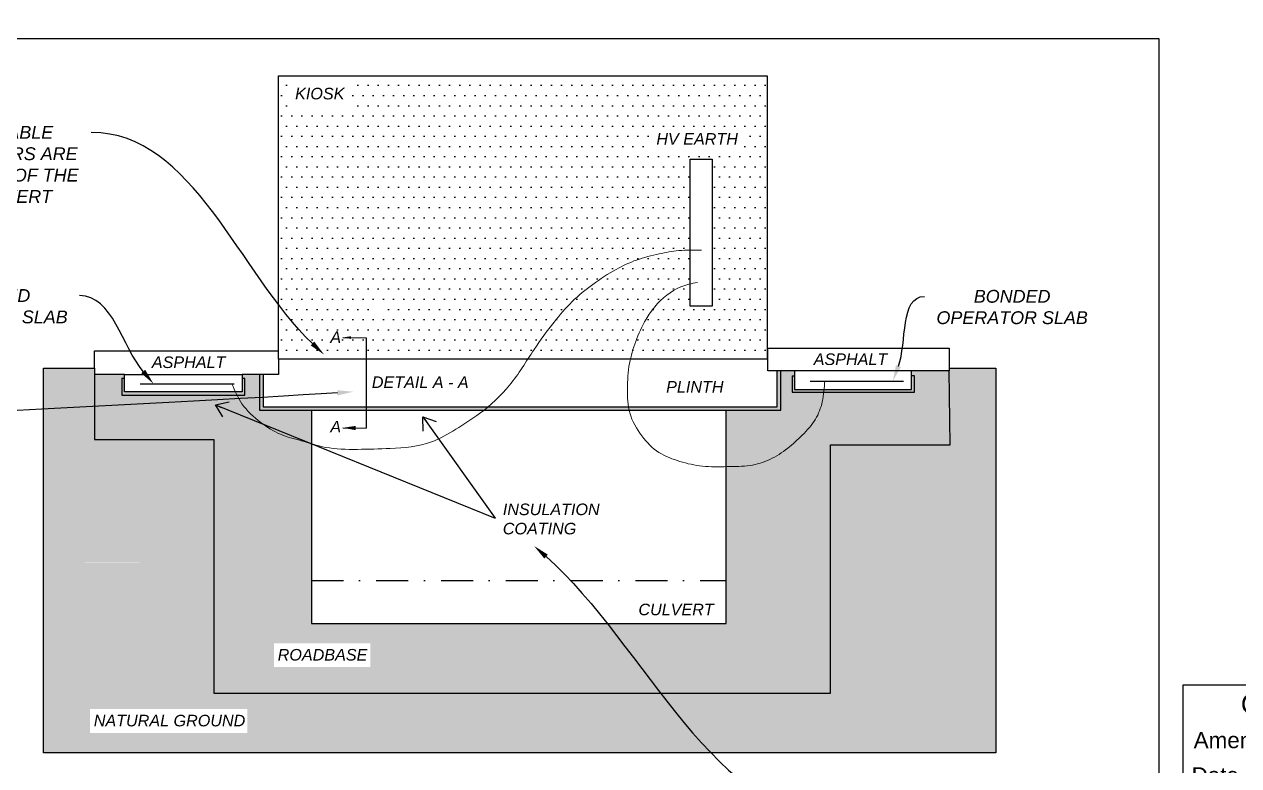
# Paper-space layout 'SHEET 4' of a CAD drawing. Header units: metres, sheet in millimetres. Extents: x -19 to 814, y -3 to 583.
# Drawn here: x 89.5 to 278.8, y 82.8 to 198.3 of the extents above; entities that cross this region are included whole.
import ezdxf
from ezdxf import colors
from ezdxf.entities.mleader import LeaderData, LeaderLine
from ezdxf.enums import TextEntityAlignment as Align
from ezdxf.math import Vec2, Vec3

# ---------------------------------------------------------------- set-up
doc = ezdxf.new("R2010")
doc.units = ezdxf.units.M
doc.linetypes.add('DASHDOT2', pattern=[0.5, 0.25, -0.125, 0, -0.125])
doc.linetypes.add('IE Trench LV', pattern=[6.5, 5, -1.5])
for name, color, linetype in [('_User Miscellaneous1', 7, 'Continuous'), ('_User Miscellaneous_EARTHING', 7, 'Continuous'), ('Notes', 7, 'Continuous'), ('Notes_SP_MISC', 7, 'Continuous')]:
    doc.layers.add(name, color=color, linetype=linetype)
doc.styles.add('Elec', font='romand__.ttf')
doc.styles.get("Standard").update_dxf_attribs({"font": 'arial.ttf'})
doc.dimstyles.get("Standard").update_dxf_attribs({"dimtxt": 0.18, "dimasz": 0.18, "dimexe": 0.18, "dimexo": 0.0625, "dimgap": 0.09, "dimtad": 0, "dimtih": 1, "dimtoh": 1, "dimdec": 4, "dimzin": 0, "dimdsep": 46, "dimtxsty": 'Standard', "dimcen": 0.09, "dimadec": 0, "dimazin": 0, "dimtfac": 1, "dimtdec": 4, "dimtofl": 0, "dimtmove": 0, "dimatfit": 3, "dimfxl": 1, "dimtolj": 1, "dimtzin": 0, "dimarcsym": 0})
pattern_1 = [(0, (397.8622, -168.367), (0.79375, 1.5875), [0, -1.5875])]

# ---------------------------------------------------------------- blocks, each defined once
blk = doc.blocks.new('NOTE_CERTIFIED-BY-IE')
at = {"color": 7, "linetype": 'Continuous', "lineweight": -3}
for p, q in [((21.25, 34.9), (73.15, 34.9)), ((25.46, 29.41), (73.15, 29.41)), ((2.51, 18.32), (73.15, 18.32)), ((20.45, 12.96), (73.15, 12.96))]:
    blk.add_line(p, q, dxfattribs=at)
blk.add_lwpolyline([(0, 0), (76.98, 0), (76.98, 44.52), (0, 44.52)], close=True)
at = {"color": 7, "lineweight": -3, "style": 'Elec'}
blk.add_text('CERTIFIED BY ENDEAVOUR ENERGY', height=2.52, dxfattribs=at).set_placement((38.51, 41.58), align=Align.MIDDLE_CENTER)
at = {"color": 7, "lineweight": -3}
for s, p in [('Amendment:', (1.7, 35.94)), ('Date Approved:', (1.37, 30.47)), ("Examiner's Signature:", (1.37, 25.01))]:
    blk.add_text(s, height=2.5, dxfattribs=at).set_placement(p, align=Align.MIDDLE_LEFT)
blk.add_text('Print Name:', height=2.5, dxfattribs=at).set_placement((2.4, 11.95), align=Align.BOTTOM_LEFT)
at = {"color": 7, "lineweight": -3, "insert": (38.49, 5.99), "char_height": 1.79, "attachment_point": 5, "line_spacing_factor": 1.2}
blk.add_mtext("This Certification is issued subject to \\PEndeavour Energy's \\PStandard Certification Terms", dxfattribs=at)

psp = doc.layouts.new('SHEET 4')

# ---------------------------------------------------------------- hatches: boundary and pattern name
at = {"layer": '_User Miscellaneous1', "linetype": 'IE Trench LV'}
h = psp.add_hatch(color=256, dxfattribs=at)
h.dxf.hatch_style = 1
edge = h.paths.add_edge_path()
edge.add_line((207.39, 144.3), (206.85, 144.3))
edge.add_line((206.85, 144.3), (206.85, 138.7))
edge.add_line((206.85, 138.7), (183.65, 138.7))
edge.add_spline(control_points=[(183.65, 138.7), (183.68, 138.52), (183.71, 138.34), (183.75, 138.16)], knot_values=[81.051168, 81.051168, 81.051168, 81.051168, 82.892444, 82.892444, 82.892444, 82.892444], degree=3, periodic=0)
edge.add_line((183.75, 138.16), (207.39, 138.16))
edge.add_line((207.39, 138.16), (207.39, 144.3))
h = psp.add_hatch(color=256, dxfattribs=at)
h.dxf.hatch_style = 1
edge = h.paths.add_edge_path()
edge.add_spline(control_points=[(122.63, 140.53), (122.54, 140.7), (122.46, 140.87), (122.38, 141.04)], knot_values=[5.143432, 5.143432, 5.143432, 5.143432, 7.043104, 7.043104, 7.043104, 7.043104], degree=3, periodic=0)
edge.add_line((122.38, 141.04), (105.11, 141.04))
edge.add_line((105.11, 141.04), (105.11, 143.15))
edge.add_line((105.11, 143.15), (104.68, 143.15))
edge.add_line((104.68, 143.15), (104.68, 140.53))
edge.add_line((104.68, 140.53), (122.63, 140.53))
h = psp.add_hatch(color=256, dxfattribs=at)
h.dxf.hatch_style = 1
edge = h.paths.add_edge_path()
edge.add_line((123.85, 143.11), (123.46, 143.11))
edge.add_line((123.46, 143.11), (123.46, 141.04))
edge.add_line((123.46, 141.04), (122.38, 141.04))
edge.add_spline(control_points=[(122.38, 141.04), (122.46, 140.87), (122.54, 140.7), (122.63, 140.53)], knot_values=[5.143432, 5.143432, 5.143432, 5.143432, 7.043104, 7.043104, 7.043104, 7.043104], degree=3, periodic=0)
edge.add_line((122.63, 140.53), (123.85, 140.53))
edge.add_line((123.85, 140.53), (123.85, 143.11))
h = psp.add_hatch(color=256, dxfattribs=at)
h.dxf.hatch_style = 1
h.paths.add_polyline_path([(142.75, 138.7), (126.7, 138.7), (126.7, 143.75), (126.16, 143.75), (126.16, 138.16), (142.75, 138.16)])
h = psp.add_hatch(color=256, dxfattribs=at)
h.dxf.hatch_style = 1
edge = h.paths.add_edge_path()
edge.add_line((214.14, 141.4), (209.56, 141.4))
edge.add_line((209.56, 141.4), (209.56, 143.51))
edge.add_line((209.56, 143.51), (209.19, 143.51))
edge.add_line((209.19, 143.51), (209.19, 141))
edge.add_line((209.19, 141), (214.1, 141))
edge.add_spline(control_points=[(214.1, 141), (214.11, 141.06), (214.12, 141.2), (214.14, 141.33), (214.14, 141.4)], knot_values=[216.165367, 216.165367, 216.165367, 216.165367, 216.763123, 217.507755, 217.507755, 217.507755, 217.507755], degree=3, periodic=0)
h = psp.add_hatch(color=256, dxfattribs=at)
h.dxf.hatch_style = 1
edge = h.paths.add_edge_path()
edge.add_line((228.25, 143.54), (227.77, 143.54))
edge.add_line((227.77, 143.54), (227.77, 141.4))
edge.add_line((227.77, 141.4), (214.14, 141.4))
edge.add_spline(control_points=[(214.14, 141.4), (214.14, 141.33), (214.12, 141.2), (214.11, 141.06), (214.1, 141)], knot_values=[216.165367, 216.165367, 216.165367, 216.165367, 216.909999, 217.507755, 217.507755, 217.507755, 217.507755], degree=3, periodic=0)
edge.add_line((214.1, 141), (228.25, 141))
edge.add_line((228.25, 141), (228.25, 143.54))
h = psp.add_hatch(color=256, dxfattribs=at)
h.dxf.hatch_style = 1
edge = h.paths.add_edge_path()
edge.add_line((161.75, 138.7), (142.75, 138.7))
edge.add_line((142.75, 138.7), (142.75, 138.16))
edge.add_line((142.75, 138.16), (161.09, 138.16))
edge.add_spline(control_points=[(161.09, 138.16), (161.31, 138.33), (161.54, 138.51), (161.75, 138.7)], knot_values=[149.464088, 149.464088, 149.464088, 149.464088, 152.306251, 152.306251, 152.306251, 152.306251], degree=3, periodic=0)
h = psp.add_hatch(color=256, dxfattribs=at)
h.dxf.hatch_style = 1
edge = h.paths.add_edge_path()
edge.add_line((183.65, 138.7), (161.75, 138.7))
edge.add_spline(control_points=[(161.75, 138.7), (161.54, 138.51), (161.31, 138.33), (161.09, 138.16)], knot_values=[149.464088, 149.464088, 149.464088, 149.464088, 152.306251, 152.306251, 152.306251, 152.306251], degree=3, periodic=0)
edge.add_line((161.09, 138.16), (183.75, 138.16))
edge.add_spline(control_points=[(183.75, 138.16), (183.71, 138.34), (183.68, 138.52), (183.65, 138.7)], knot_values=[81.051168, 81.051168, 81.051168, 81.051168, 82.892444, 82.892444, 82.892444, 82.892444], degree=3, periodic=0)
at = {"layer": '_User Miscellaneous_EARTHING'}
h = psp.add_hatch(dxfattribs=at)
h.set_pattern_fill('DOTS', color=256)
h.set_pattern_definition(pattern_1)
edge = h.paths.add_edge_path()
edge.add_spline(control_points=[(193.27, 157.85), (192.77, 157.73), (190.66, 157.11), (188.23, 155.09), (186.09, 152), (184.83, 149.22), (184.16, 147.06), (183.95, 146.12)], knot_values=[3.873379, 3.873379, 3.873379, 3.873379, 9.005346, 25.90532, 33.790544, 46.630874, 56.247689, 56.247689, 56.247689, 56.247689], degree=3, periodic=0)
edge.add_line((183.95, 146.12), (205.26, 146.12))
edge.add_line((205.26, 146.12), (205.26, 190.31))
edge.add_line((205.26, 190.31), (129.12, 190.31))
edge.add_line((129.12, 190.31), (129.12, 146.12))
edge.add_line((129.12, 146.12), (167.96, 146.12))
edge.add_spline(control_points=[(167.96, 146.12), (168.28, 146.62), (169.57, 148.61), (171.79, 151.68), (174.78, 155.17), (178.08, 157.88), (181.44, 160.08), (184.93, 161.71), (188.26, 162.53), (191.06, 163.07), (192.68, 163.13), (193.27, 163.14)], knot_values=[184.64953, 184.64953, 184.64953, 184.64953, 190.618825, 208.304923, 222.519035, 236.418332, 250.805099, 262.560663, 274.738602, 285.035872, 290.962521, 290.962521, 290.962521, 290.962521], degree=3, periodic=0)
edge.add_line((193.27, 163.14), (193.27, 177.31))
edge.add_line((193.27, 177.31), (196.7, 177.31))
edge.add_line((196.7, 177.31), (196.7, 154.39))
edge.add_line((196.7, 154.39), (193.27, 154.39))
edge.add_line((193.27, 154.39), (193.27, 157.85))
h.paths.add_polyline_path([(135.38, 151.65), (145.09, 153.82), (149.56, 155.36)], flags=16)
h.paths.add_polyline_path([(187.44, 178.57), (201.14, 178.57), (201.14, 182.28), (187.44, 182.28)], flags=16)
h.paths.add_polyline_path([(131.13, 185.61), (139.9, 185.61), (139.9, 189.32), (131.13, 189.32)], flags=16)
h = psp.add_hatch(dxfattribs=at)
h.set_pattern_fill('DOTS', color=256)
h.set_pattern_definition(pattern_1)
edge = h.paths.add_edge_path(flags=17)
edge.add_spline(control_points=[(183.95, 146.12), (184.16, 147.06), (184.83, 149.22), (186.09, 152), (188.23, 155.09), (190.66, 157.11), (192.77, 157.73), (193.27, 157.85)], knot_values=[3.873379, 3.873379, 3.873379, 3.873379, 13.490195, 26.330525, 34.215749, 51.115722, 56.247689, 56.247689, 56.247689, 56.247689], degree=3, periodic=0)
edge.add_line((193.27, 157.85), (193.27, 163.14))
edge.add_spline(control_points=[(193.27, 163.14), (192.68, 163.13), (191.06, 163.07), (188.26, 162.53), (184.93, 161.71), (181.44, 160.08), (178.08, 157.88), (174.78, 155.17), (171.79, 151.68), (169.57, 148.61), (168.28, 146.62), (167.96, 146.12)], knot_values=[184.64953, 184.64953, 184.64953, 184.64953, 190.576179, 200.873449, 213.051387, 224.806952, 239.193718, 253.093015, 267.307127, 284.993226, 290.962521, 290.962521, 290.962521, 290.962521], degree=3, periodic=0)
edge.add_line((167.96, 146.12), (183.95, 146.12))
h = psp.add_hatch(dxfattribs=at)
h.set_pattern_fill('EARTH', color=256, scale=0.300067)
h.set_pattern_definition([(0, (-113.2089, -129.129), (1.905428, 1.905428), [1.905428, -1.905428]), (0, (-113.2089, -128.4145), (1.905428, 1.905428), [1.905428, -1.905428]), (0, (-113.2089, -127.7), (1.905428, 1.905428), [1.905428, -1.905428]), (90, (-112.9707, -127.4618), (-1.905428, 1.905428), [1.905428, -1.905428]), (90, (-112.2562, -127.4618), (-1.905428, 1.905428), [1.905428, -1.905428]), (90, (-111.5416, -127.4618), (-1.905428, 1.905428), [1.905428, -1.905428])])
h.paths.add_polyline_path([(119.03, 133.59), (100.43, 133.59), (100.43, 144.71), (92.46, 144.71), (92.46, 84.77), (240.93, 84.77), (240.93, 144.71), (233.63, 144.71), (233.63, 144.3), (233.82, 132.8), (215.15, 132.8), (215.15, 94.07), (119.03, 94.07)])
h.paths.add_polyline_path([(99.73, 87.87), (124.25, 87.87), (124.25, 91.58), (99.73, 91.58)], flags=16)
h.paths.add_polyline_path([(92.97, 114.42), (108, 114.42), (106.72, 114.45)], flags=16)
h = psp.add_hatch(dxfattribs=at)
h.set_pattern_fill('GRAVEL', color=256, scale=0.300067)
h.set_pattern_definition([(228.0128, (211.38877, 144.0973), (-60.973706, -68.5954193), [1.0254, -101.51427]), (184.96974, (210.7028, 143.33515), (91.46055905, 7.6217137), [1.7596, -174.2013]), (132.51045, (208.9498, 143.1827), (76.2171326, -83.8388458), [1.24072, -122.83178]), (267.2737, (205.97735, 141.2773), (7.6217133, 152.4342651), [1.60237, -158.63497]), (292.83365, (205.90113, 139.67673), (-38.1085663, 91.4605591), [1.57125, -155.5544]), (357.2737, (206.51087, 138.2286), (-152.4342651, 7.6217133), [1.60237, -158.63497]), (37.69424, (208.11143, 138.15239), (-99.08227234, -76.2171326), [2.11906, -209.7865]), (72.25533, (209.7882, 139.44808), (53.3519928, 167.67769166), [2.0006, -198.0603]), (121.42957, (210.39795, 141.3535), (-60.9737061, 99.0822723), [1.6078, -159.17242]), (175.23636, (209.55956, 142.7254), (83.8388458, -7.6217133), [1.83555, -89.94203]), (222.39744, (207.73035, 142.87785), (-91.4605591, -83.83884583), [2.37377, -235.00314]), (138.8141, (213.52285, 141.2011), (-53.351993, 45.7302795), [0.8102, -80.20973]), (171.46923, (212.9131, 141.7346), (99.0822723, -15.2434265), [1.5414, -152.59822]), (225, (211.389, 141.963), (-1e-15, -7.62171), [1.07787, -9.70086]), (203.1986, (210.8552, 142.8778), (38.108566, 15.2434265), [0.58045, -57.4648]), (291.8014, (210.3217, 142.6492), (-7.621713, 22.86514), [0.82088, -40.2233]), (30.9638, (210.6266, 141.887), (22.86514, 15.243427), [1.33326, -43.1086]), (161.565, (211.7699, 142.573), (15.243427, -7.621713), [0.96408, -23.1379]), (16.38954, (205.90113, 142.6492), (76.2171326, 22.8651398), [1.35057, -133.70654]), (70.3462, (207.1968, 143.0303), (-30.486853, -83.8388458), [1.13305, -112.17186]), (293.1986, (211.7699, 144.0973), (-15.2434265, 38.108566), [1.1609, -56.88434]), (343.61046, (212.22716, 143.0303), (-76.2171326, 22.8651398), [1.35057, -133.70654]), (339.44395, (205.9011, 137.9237), (-38.108566, 15.2434265), [1.3024, -63.81755]), (294.77514, (207.1206, 137.46643), (-38.1085663, 83.8388458), [1.09126, -108.03506]), (66.8014, (211.8461, 136.4756), (15.2434265, 38.108566), [1.1609, -56.88434]), (17.35402, (212.30337, 137.54265), (-99.0822723, -30.486853), [1.27764, -126.48556]), (69.44395, (208.1114, 136.4756), (-15.2434265, -38.108566), [0.6512, -64.46875]), (101.31, (211.3888, 136.4756), (-7.621713, 30.486853), [0.38863, -38.47463]), (165.9638, (211.3126, 136.8567), (22.86514, -7.621713), [1.57125, -29.85387]), (186.009, (209.7882, 137.23778), (76.2171326, 7.6217133), [1.45613, -144.1565]), (303.69, (210.6266, 141.201), (-7.621713, 15.243427), [1.0992, -26.38126]), (353.15723, (211.23633, 140.28647), (129.5691254, -15.2434265), [1.9191, -189.99073]), (60.9454, (213.14176, 140.0578), (-30.486853, -53.351993), [0.7847, -77.68564]), (90, (213.523, 140.744), (-7.6217, 7.6217), [0.4573, -7.1644]), (120.25644, (209.6358, 137.46643), (30.486853, -53.3519928), [1.05884, -104.82539]), (48.0128, (209.10225, 138.38104), (60.973706, 68.5954193), [2.0508, -100.48888]), (0, (210.474, 139.905), (7.6217, 7.6217), [1.98165, -5.64007]), (325.30485, (212.4558, 139.9054), (76.2171326, -53.3519928), [1.2051, -119.30477]), (254.0546, (213.4466, 139.2194), (-7.621713, -30.486853), [1.10974, -54.37717]), (207.64598, (213.14176, 138.1524), (-144.8125519, -76.2171326), [1.80684, -178.8776]), (175.42608, (211.5412, 137.314), (-99.08227235, 7.62171326), [1.91152, -189.24008])])
edge = h.paths.add_edge_path(flags=16)
edge.add_line((214.2, 141), (209.19, 141))
edge.add_line((209.19, 141), (209.19, 143.51))
edge.add_line((209.19, 143.51), (209.56, 143.51))
edge.add_line((209.56, 143.51), (209.56, 144.3))
edge.add_line((209.56, 144.3), (207.39, 144.3))
edge.add_line((207.39, 144.3), (207.39, 138.16))
edge.add_line((207.39, 138.16), (198.86, 138.16))
edge.add_line((198.86, 138.16), (198.86, 129.37))
edge.add_spline(control_points=[(198.86, 129.37), (198.93, 129.37), (199.69, 129.38), (200.45, 129.38), (201.14, 129.42)], knot_values=[146.223296, 146.223296, 146.223296, 146.223296, 146.875829, 153.783835, 153.783835, 153.783835, 153.783835], degree=3, periodic=0)
edge.add_spline(control_points=[(201.14, 129.42), (201.42, 129.43), (201.7, 129.45), (201.98, 129.48)], knot_values=[153.783835, 153.783835, 153.783835, 153.783835, 156.597011, 156.597011, 156.597011, 156.597011], degree=3, periodic=0)
edge.add_spline(control_points=[(201.98, 129.48), (202.19, 129.5), (202.46, 129.54), (202.73, 129.58), (202.79, 129.59)], knot_values=[156.597011, 156.597011, 156.597011, 156.597011, 158.719809, 159.337435, 159.337435, 159.337435, 159.337435], degree=3, periodic=0)
edge.add_spline(control_points=[(202.79, 129.59), (203.08, 129.64), (203.36, 129.7), (203.64, 129.77)], knot_values=[159.337435, 159.337435, 159.337435, 159.337435, 162.235616, 162.235616, 162.235616, 162.235616], degree=3, periodic=0)
edge.add_spline(control_points=[(203.64, 129.77), (203.86, 129.83), (204.07, 129.89), (204.28, 129.95)], knot_values=[162.235616, 162.235616, 162.235616, 162.235616, 164.418182, 164.418182, 164.418182, 164.418182], degree=3, periodic=0)
edge.add_spline(control_points=[(204.28, 129.95), (204.61, 130.06), (204.93, 130.18), (205.26, 130.31)], knot_values=[164.418182, 164.418182, 164.418182, 164.418182, 167.883669, 167.883669, 167.883669, 167.883669], degree=3, periodic=0)
edge.add_spline(control_points=[(205.26, 130.31), (205.4, 130.37), (205.6, 130.46), (205.8, 130.55), (205.86, 130.58)], knot_values=[167.883669, 167.883669, 167.883669, 167.883669, 169.392337, 170.074965, 170.074965, 170.074965, 170.074965], degree=3, periodic=0)
edge.add_spline(control_points=[(205.86, 130.58), (206.14, 130.72), (206.42, 130.87), (206.69, 131.02)], knot_values=[170.074965, 170.074965, 170.074965, 170.074965, 173.201026, 173.201026, 173.201026, 173.201026], degree=3, periodic=0)
edge.add_spline(control_points=[(206.69, 131.02), (207, 131.2), (207.31, 131.4), (207.61, 131.6)], knot_values=[173.201026, 173.201026, 173.201026, 173.201026, 176.820966, 176.820966, 176.820966, 176.820966], degree=3, periodic=0)
edge.add_spline(control_points=[(207.61, 131.6), (207.91, 131.81), (208.26, 132.07), (208.6, 132.34), (208.66, 132.39)], knot_values=[176.820966, 176.820966, 176.820966, 176.820966, 180.428518, 181.194328, 181.194328, 181.194328, 181.194328], degree=3, periodic=0)
edge.add_spline(control_points=[(208.66, 132.39), (209.07, 132.71), (209.46, 133.05), (209.84, 133.4)], knot_values=[181.194328, 181.194328, 181.194328, 181.194328, 186.376954, 186.376954, 186.376954, 186.376954], degree=3, periodic=0)
edge.add_spline(control_points=[(209.84, 133.4), (210.15, 133.68), (210.49, 134.02), (210.83, 134.37), (210.88, 134.42)], knot_values=[186.376954, 186.376954, 186.376954, 186.376954, 190.534768, 191.211291, 191.211291, 191.211291, 191.211291], degree=3, periodic=0)
edge.add_spline(control_points=[(210.88, 134.42), (211.16, 134.7), (211.43, 134.98), (211.69, 135.28)], knot_values=[191.211291, 191.211291, 191.211291, 191.211291, 195.125222, 195.125222, 195.125222, 195.125222], degree=3, periodic=0)
edge.add_spline(control_points=[(211.69, 135.28), (212.02, 135.66), (212.33, 136.05), (212.6, 136.47)], knot_values=[195.125222, 195.125222, 195.125222, 195.125222, 200.125371, 200.125371, 200.125371, 200.125371], degree=3, periodic=0)
edge.add_spline(control_points=[(212.6, 136.47), (212.67, 136.57), (212.77, 136.72), (212.85, 136.87), (212.87, 136.91)], knot_values=[200.125371, 200.125371, 200.125371, 200.125371, 201.386451, 201.84173, 201.84173, 201.84173, 201.84173], degree=3, periodic=0)
edge.add_spline(control_points=[(212.87, 136.91), (212.98, 137.09), (213.09, 137.29), (213.18, 137.48)], knot_values=[201.84173, 201.84173, 201.84173, 201.84173, 204.019124, 204.019124, 204.019124, 204.019124], degree=3, periodic=0)
edge.add_spline(control_points=[(213.18, 137.48), (213.25, 137.64), (213.33, 137.8), (213.39, 137.96)], knot_values=[204.019124, 204.019124, 204.019124, 204.019124, 205.761089, 205.761089, 205.761089, 205.761089], degree=3, periodic=0)
edge.add_spline(control_points=[(213.39, 137.96), (213.47, 138.17), (213.55, 138.37), (213.62, 138.58)], knot_values=[205.761089, 205.761089, 205.761089, 205.761089, 207.933156, 207.933156, 207.933156, 207.933156], degree=3, periodic=0)
edge.add_spline(control_points=[(213.62, 138.58), (213.67, 138.75), (213.72, 138.92), (213.77, 139.09)], knot_values=[207.933156, 207.933156, 207.933156, 207.933156, 209.682033, 209.682033, 209.682033, 209.682033], degree=3, periodic=0)
edge.add_spline(control_points=[(213.77, 139.09), (213.8, 139.21), (213.84, 139.38), (213.88, 139.56), (213.89, 139.62)], knot_values=[209.682033, 209.682033, 209.682033, 209.682033, 210.939493, 211.489369, 211.489369, 211.489369, 211.489369], degree=3, periodic=0)
edge.add_spline(control_points=[(213.89, 139.62), (213.94, 139.82), (213.97, 140.03), (214, 140.24)], knot_values=[211.489369, 211.489369, 211.489369, 211.489369, 213.59402, 213.59402, 213.59402, 213.59402], degree=3, periodic=0)
edge.add_spline(control_points=[(214, 140.24), (214.04, 140.46), (214.07, 140.69), (214.09, 140.91)], knot_values=[213.59402, 213.59402, 213.59402, 213.59402, 215.86754, 215.86754, 215.86754, 215.86754], degree=3, periodic=0)
edge.add_spline(control_points=[(214.09, 140.91), (214.1, 140.94), (214.1, 140.97), (214.1, 141)], knot_values=[215.86754, 215.86754, 215.86754, 215.86754, 216.165367, 216.165367, 216.165367, 216.165367], degree=3, periodic=0)
edge.add_spline(control_points=[(214.1, 141), (214.11, 141.06), (214.12, 141.2), (214.14, 141.33), (214.14, 141.4)], knot_values=[216.165367, 216.165367, 216.165367, 216.165367, 216.763123, 217.507736, 217.507736, 217.507736, 217.507736], degree=3, periodic=0)
edge.add_spline(control_points=[(214.14, 141.4), (214.14, 141.4), (214.14, 141.4), (214.2, 141)], knot_values=[217.507736, 217.507736, 217.507736, 217.507736, 217.507755, 217.507755, 217.507755, 217.507755], degree=3, periodic=0)
edge = h.paths.add_edge_path(flags=17)
edge.add_spline(control_points=[(123.85, 140.53), (122.41, 140.99), (122.43, 140.94), (122.45, 140.89)], knot_values=[5.143432, 5.143432, 5.143432, 5.143432, 5.699892, 5.699892, 5.699892, 5.699892], degree=3, periodic=0)
edge.add_spline(control_points=[(122.45, 140.89), (122.51, 140.77), (122.57, 140.65), (122.63, 140.53)], knot_values=[5.699892, 5.699892, 5.699892, 5.699892, 7.043104, 7.043104, 7.043104, 7.043104], degree=3, periodic=0)
edge.add_spline(control_points=[(122.63, 140.53), (122.66, 140.45), (122.7, 140.37), (122.74, 140.3)], knot_values=[7.043104, 7.043104, 7.043104, 7.043104, 7.902531, 7.902531, 7.902531, 7.902531], degree=3, periodic=0)
edge.add_spline(control_points=[(122.74, 140.3), (122.89, 140.01), (123.05, 139.72), (123.22, 139.45)], knot_values=[7.902531, 7.902531, 7.902531, 7.902531, 11.164357, 11.164357, 11.164357, 11.164357], degree=3, periodic=0)
edge.add_spline(control_points=[(123.22, 139.45), (123.28, 139.36), (123.44, 139.12), (123.61, 138.89), (123.72, 138.75)], knot_values=[11.164357, 11.164357, 11.164357, 11.164357, 12.285715, 14.048802, 14.048802, 14.048802, 14.048802], degree=3, periodic=0)
edge.add_spline(control_points=[(123.72, 138.75), (123.87, 138.56), (124.02, 138.38), (124.18, 138.21)], knot_values=[14.048802, 14.048802, 14.048802, 14.048802, 16.42313, 16.42313, 16.42313, 16.42313], degree=3, periodic=0)
edge.add_spline(control_points=[(124.18, 138.21), (124.36, 138.01), (124.55, 137.81), (124.75, 137.62)], knot_values=[16.42313, 16.42313, 16.42313, 16.42313, 19.168225, 19.168225, 19.168225, 19.168225], degree=3, periodic=0)
edge.add_spline(control_points=[(124.75, 137.62), (125.02, 137.36), (125.3, 137.11), (125.59, 136.87)], knot_values=[19.168225, 19.168225, 19.168225, 19.168225, 22.85577, 22.85577, 22.85577, 22.85577], degree=3, periodic=0)
edge.add_spline(control_points=[(125.59, 136.87), (125.82, 136.68), (126.05, 136.49), (126.29, 136.31)], knot_values=[22.85577, 22.85577, 22.85577, 22.85577, 25.835633, 25.835633, 25.835633, 25.835633], degree=3, periodic=0)
edge.add_spline(control_points=[(126.29, 136.31), (126.32, 136.29), (126.6, 136.07), (126.89, 135.86), (127.17, 135.67)], knot_values=[25.835633, 25.835633, 25.835633, 25.835633, 26.103841, 29.397515, 29.397515, 29.397515, 29.397515], degree=3, periodic=0)
edge.add_spline(control_points=[(127.17, 135.67), (127.42, 135.5), (127.67, 135.34), (127.92, 135.18)], knot_values=[29.397515, 29.397515, 29.397515, 29.397515, 32.384095, 32.384095, 32.384095, 32.384095], degree=3, periodic=0)
edge.add_spline(control_points=[(127.92, 135.18), (128.12, 135.07), (128.31, 134.95), (128.51, 134.85)], knot_values=[32.384095, 32.384095, 32.384095, 32.384095, 34.647559, 34.647559, 34.647559, 34.647559], degree=3, periodic=0)
edge.add_spline(control_points=[(128.51, 134.85), (128.77, 134.71), (129.04, 134.58), (129.31, 134.46)], knot_values=[34.647559, 34.647559, 34.647559, 34.647559, 37.603851, 37.603851, 37.603851, 37.603851], degree=3, periodic=0)
edge.add_spline(control_points=[(129.31, 134.46), (129.34, 134.44), (129.65, 134.31), (129.97, 134.19), (130.25, 134.1)], knot_values=[37.603851, 37.603851, 37.603851, 37.603851, 38.007765, 41.006585, 41.006585, 41.006585, 41.006585], degree=3, periodic=0)
edge.add_spline(control_points=[(130.25, 134.1), (130.43, 134.04), (130.61, 133.98), (130.79, 133.93)], knot_values=[41.006585, 41.006585, 41.006585, 41.006585, 42.86662, 42.86662, 42.86662, 42.86662], degree=3, periodic=0)
edge.add_spline(control_points=[(130.79, 133.93), (131.39, 133.75), (132.08, 133.57), (132.77, 133.37), (132.85, 133.35)], knot_values=[42.86662, 42.86662, 42.86662, 42.86662, 49.173295, 49.981002, 49.981002, 49.981002, 49.981002], degree=3, periodic=0)
edge.add_spline(control_points=[(132.85, 133.35), (133.32, 133.22), (133.78, 133.07), (134.24, 132.94)], knot_values=[49.981002, 49.981002, 49.981002, 49.981002, 54.807791, 54.807791, 54.807791, 54.807791], degree=3, periodic=0)
edge.add_line((134.24, 132.94), (134.24, 138.16))
edge.add_line((134.24, 138.16), (126.16, 138.16))
edge.add_line((126.16, 138.16), (126.16, 143.75))
edge.add_line((126.16, 143.75), (123.46, 143.75))
edge.add_line((123.46, 143.75), (123.46, 143.11))
edge.add_line((123.46, 143.11), (123.85, 143.11))
edge.add_line((123.85, 143.11), (123.85, 140.53))
edge = h.paths.add_edge_path()
edge.add_spline(control_points=[(134.24, 132.94), (133.7, 133.1), (132.09, 133.59), (129.27, 134.26), (126.15, 136.3), (123.79, 138.4), (122.86, 140.06), (122.63, 140.53)], knot_values=[7.043104, 7.043104, 7.043104, 7.043104, 12.677599, 23.84313, 35.747053, 49.565179, 54.807791, 54.807791, 54.807791, 54.807791], degree=3, periodic=0)
edge.add_spline(control_points=[(122.63, 140.53), (122.54, 140.7), (122.46, 140.87), (123.85, 140.53)], knot_values=[5.143432, 5.143432, 5.143432, 5.143432, 7.043104, 7.043104, 7.043104, 7.043104], degree=3, periodic=0)
edge.add_line((122.17, 140.53), (104.68, 140.53))
edge.add_line((104.68, 140.53), (104.68, 143.15))
edge.add_line((104.68, 143.15), (105.11, 143.15))
edge.add_line((105.11, 143.15), (105.11, 143.76))
edge.add_line((105.11, 143.76), (100.43, 143.76))
edge.add_line((100.43, 143.76), (100.43, 133.59))
edge.add_line((100.43, 133.59), (119.03, 133.59))
edge.add_line((119.03, 133.59), (119.03, 94.07))
edge.add_line((119.03, 94.07), (215.15, 94.07))
edge.add_line((215.15, 94.07), (215.15, 132.8))
edge.add_line((215.15, 132.8), (233.82, 132.8))
edge.add_line((233.82, 132.8), (233.63, 144.3))
edge.add_line((233.63, 144.3), (227.77, 144.3))
edge.add_line((227.77, 144.3), (227.77, 143.54))
edge.add_line((227.77, 143.54), (228.25, 143.54))
edge.add_line((228.25, 143.54), (228.25, 141))
edge.add_line((228.25, 141), (214.2, 141))
edge.add_spline(control_points=[(214.2, 141), (214.14, 141.33), (214.12, 141.2), (214.11, 141.06), (214.1, 141)], knot_values=[216.165367, 216.165367, 216.165367, 216.165367, 216.909999, 217.507755, 217.507755, 217.507755, 217.507755], degree=3, periodic=0)
edge.add_line((214.1, 141), (214.1, 141))
edge.add_spline(control_points=[(214.1, 141), (214.05, 140.48), (213.84, 139.02), (212.9, 136.57), (210.82, 134.29), (208.47, 132.12), (205.77, 130.38), (202.51, 129.37), (200.18, 129.39), (198.93, 129.37), (198.86, 129.37)], knot_values=[146.223296, 146.223296, 146.223296, 146.223296, 151.44917, 161.002211, 171.853895, 181.960145, 192.996326, 203.668854, 215.512834, 216.165367, 216.165367, 216.165367, 216.165367], degree=3, periodic=0)
edge.add_line((198.86, 129.37), (198.86, 104.92))
edge.add_line((198.86, 104.92), (134.24, 104.92))
edge.add_line((134.24, 104.92), (134.24, 132.94))
h.paths.add_polyline_path([(128.41, 98.14), (143.4, 98.14), (143.4, 101.85), (128.41, 101.85)], flags=16)

# ---------------------------------------------------------------- linework, layer by layer
at = {"layer": '_User Miscellaneous1', "linetype": 'IE Trench LV', "flags": 128}
for points in [[(123.85, 143.11), (123.46, 143.11)], [(209.19, 143.51), (209.56, 143.51)]]:
    psp.add_lwpolyline(points, dxfattribs=at)
at = {"layer": '_User Miscellaneous_EARTHING'}
for p, q in [((142.75, 149.46), (142.75, 135.38)), ((105.11, 143.76), (100.43, 143.76)), ((107.52, 142.29), (122.17, 142.29))]:
    psp.add_line(p, q, dxfattribs=at)
at = {"layer": '_User Miscellaneous_EARTHING', "linetype": 'DASHDOT2', "ltscale": 20}
psp.add_line((134.24, 111.65), (198.86, 111.65), dxfattribs=at)
at = {"layer": '_User Miscellaneous_EARTHING'}
for points in [[(-10.35, 196.14), (266.31, 196.14)], [(266.31, 196.14), (266.31, 47.64)], [(233.63, 144.71), (240.93, 144.71), (240.93, 84.77), (92.46, 84.77), (92.46, 144.71), (100.43, 144.71)]]:
    psp.add_lwpolyline(points, dxfattribs=at)
for points in [[(129.12, 190.31), (205.26, 190.31), (205.26, 146.12), (129.12, 146.12)], [(193.27, 177.31), (196.7, 177.31), (196.7, 154.39), (193.27, 154.39)], [(205.36, 147.85), (233.63, 147.85), (233.63, 144.3), (205.36, 144.3)], [(105.11, 143.76), (123.46, 143.76), (123.46, 141.04), (105.11, 141.04)]]:
    psp.add_lwpolyline(points, close=True, dxfattribs=at)
at = {"layer": '_User Miscellaneous_EARTHING', "flags": 128}
for points in [[(100.43, 144.71), (100.43, 147.42), (129.12, 147.42)], [(129.12, 146.12), (129.12, 143.75), (123.46, 143.75)], [(100.43, 144.71), (100.43, 133.59), (119.03, 133.59), (119.03, 94.07), (215.15, 94.07), (215.15, 132.8), (233.82, 132.8), (233.63, 144.3)], [(126.16, 143.75), (126.16, 138.16), (207.39, 138.16), (207.39, 144.3)], [(126.7, 143.75), (126.7, 138.7), (206.85, 138.7), (206.85, 144.3)], [(209.56, 144.3), (209.56, 141.4), (227.77, 141.4), (227.77, 144.3)], [(104.68, 143.15), (104.68, 140.53), (123.85, 140.53), (123.85, 143.11)], [(209.19, 143.51), (209.19, 141), (228.25, 141), (228.25, 143.54)], [(212, 142.72), (226.54, 142.72)], [(134.24, 138.16), (134.24, 104.92), (198.86, 104.92), (198.86, 138.16)]]:
    psp.add_lwpolyline(points, dxfattribs=at)
at = {"layer": '_User Miscellaneous_EARTHING', "color": 1, "lineweight": 13}
for points, knots in [([(121.85, 142.29), (122.3, 141.2), (123.3, 138.84), (126.15, 136.3), (129.27, 134.26), (132.83, 133.42), (136.71, 132.09), (141.46, 132.04), (146.95, 132.18), (152.37, 132.6), (156.81, 135.22), (161.06, 137.92), (165.44, 141.97), (168.6, 147.28), (171.79, 151.68), (174.78, 155.17), (178.08, 157.88), (181.44, 160.08), (184.93, 161.71), (188.26, 162.53), (191.63, 163.18), (193.84, 163.15), (195.02, 163.13)], [0.660589, 0.660589, 0.660589, 0.660589, 12.285715, 26.103841, 38.007765, 49.173295, 62.306059, 78.925631, 95.991448, 117.667011, 131.895449, 146.765083, 168.219324, 190.618825, 208.304923, 222.519035, 236.418332, 250.805099, 262.560663, 274.738602, 285.035872, 296.782804, 296.782804, 296.782804, 296.782804]), ([(194.41, 158.1), (193.52, 157.92), (190.97, 157.37), (188.23, 155.09), (186.09, 152), (184.74, 149.01), (183.65, 145.34), (183.42, 141.58), (183.57, 137.56), (185.56, 134.16), (188.21, 131.37), (191.67, 130.12), (195.25, 129.27), (198.95, 129.4), (202.51, 129.37), (205.77, 130.38), (208.47, 132.12), (210.82, 134.29), (212.9, 136.57), (213.86, 139.08), (214.13, 141.11), (214.21, 142.2), (214.24, 142.72)], [0, 0, 0, 0, 9.005346, 25.90532, 33.790544, 46.630874, 58.45787, 71.864221, 84.296348, 97.868258, 110.191044, 121.960479, 133.925274, 146.875829, 158.719809, 169.392337, 180.428518, 190.534768, 201.386451, 210.939493, 216.763123, 221.890485, 221.890485, 221.890485, 221.890485])]:
    psp.add_open_spline(points, degree=3, knots=knots, dxfattribs=at)
at = {"layer": 'Notes'}
for points in [[(140.38, 149.7), (140.38, 149.29), (139.13, 149.51)], [(140.38, 135.62), (140.38, 135.2), (139.13, 135.42)]]:
    psp.add_solid(points, dxfattribs=at)

# ---------------------------------------------------------------- block references
psp.add_blockref('NOTE_CERTIFIED-BY-IE', (270.06, 50.8), dxfattribs=at)

# ---------------------------------------------------------------- texts
at = {"layer": '_User Miscellaneous_EARTHING', "char_height": 1.8004, "attachment_point": 1}
for s, width, insert in [('{\\fArial|b0|i1|c0|p34;KIOSK}', 83.9063, (131.69, 188.43)), ('{\\fArial|b0|i1|c0|p34;HV EARTH}', 83.9063, (188, 181.36)), ('{\\fArial|b0|i1|c0|p34;ASPHALT}', 83.9063, (109.36, 146.55)), ('{\\fArial|b0|i1|c0|p34;ASPHALT}', 83.9063, (212.53, 147.02)), ('{\\fArial|b0|i1|c0|p34;DETAIL A - A}', 14.9862, (143.65, 143.44)), ('{\\fArial|b0|i1|c0|p34;PLINTH}', 83.9063, (189.53, 142.72)), ('{\\fArial|b0|i1|c0|p34;A}', 1.5691, (137.18, 136.5)), ('{\\fArial|b0|i1|c0|p34;INSULATION\\PCOATING}', 83.9063, (164.07, 123.62)), ('{\\fArial|b0|i1|c0|p34;CULVERT}', 11.9945, (185.21, 108.01)), ('{\\fArial|b0|i1|c0|p34;ROADBASE}', 83.9063, (128.98, 100.95)), ('{\\fArial|b0|i1|c0|p34;NATURAL GROUND}', 83.9063, (100.31, 90.69))]:
    psp.add_mtext_dynamic_manual_height_columns(s, width=width, gutter_width=4, heights=[0], dxfattribs=dict(at, insert=insert))

# ---------------------------------------------------------------- leaders
at = {"layer": '_User Miscellaneous_EARTHING'}
for points, override in [([(139.13, 149.51), (142.75, 149.46)], {"dimgap": 0.09, "dimtad": 0}), ([(119.26, 138.99), (162.86, 121.35)], {"dimasz": 1.8, "dimgap": 0.09, "dimtad": 0, "dimldrblk": 'Open90'}), ([(151.62, 137.13), (162.86, 121.35)], {"dimasz": 1.8, "dimgap": 0.09, "dimtad": 0, "dimldrblk": 'Open90'}), ([(139.13, 135.42), (142.75, 135.38)], {"dimasz": 2, "dimgap": 0.09, "dimtad": 0})]:
    psp.add_leader(points, dimstyle='Standard', override=override, dxfattribs=at)

# ---------------------------------------------------------------- next in the draw order: leaders
at = {"layer": 'Notes_SP_MISC'}
ml = psp.add_multileader_mtext('Standard', dxfattribs=at)
ml.set_content('{\\fArial|b0|i1|c0|p34;\\C7;6mm THICK PE CABLE PROTECTION COVERS ARE INSTALLED ON TOP OF THE CONCRETE CULVERT}', color=256)
ml.set_leader_properties(color=256, linetype='ByLayer', lineweight=-1)
ml.build(insert=Vec2(0, 0))
ml.multileader.update_dxf_attribs({"leader_type": 2, "dogleg_length": 3, "arrow_head_size": 2.5})
ctx = ml.context
ctx.base_point, ctx.char_height, ctx.arrow_head_size, ctx.plane_origin = Vec3(58.23, 181.47), 2, 2.5, Vec3(121.12, 445.81)
ctx.text_align_type = 1
notes = []
notes.append((ctx, [(0, (1, 1, 0), (102.92, 181.47), (-1, 0), 3, [(0, [(136.21, 146.84)], 0, [])])]))
ctx.mtext.insert, ctx.mtext.width, ctx.mtext.alignment, ctx.mtext.flow_direction = Vec3(79.08, 182.49), 45.0536, 2, 5
ctx.mtext.has_bg_fill, ctx.mtext.bg_color, ctx.mtext.bg_scale_factor, ctx.mtext.bg_transparency, ctx.mtext.use_window_bg_color = 1, -1027028792, 1.5, 0, 1
ml = psp.add_multileader_mtext('Standard', dxfattribs=at)
ml.set_content('{\\fArial|b0|i1|c0|p34;\\C7;NON-CONDUCTIVE EPOXY COATING TO BE APPLIED TO PLINTH. (PVC LV INSULATION MATERIAL FROM BALMORAL ENGINEERING WITH PART NUMBER 90021 AND IS BATCH TESTED TO 5kV FOR 1 MINUTE)}', color=256)
ml.set_leader_properties(color=256, linetype='ByLayer', lineweight=-1)
ml.build(insert=Vec2(0, 0))
ml.multileader.update_dxf_attribs({"leader_type": 2, "dogleg_length": 3, "arrow_head_size": 2.5})
ctx = ml.context
ctx.base_point, ctx.char_height, ctx.arrow_head_size, ctx.plane_origin = Vec3(217.71, 73.97), 2, 2.5, Vec3(252.34, 338.31)
ctx.text_align_type = 1
notes.append((ctx, [(1, (1, 1, 0), (214.71, 73.97), (1, 0), 3, [(0, [(168.94, 117.01)], 0, [])])]))
ctx.mtext.insert, ctx.mtext.width, ctx.mtext.alignment, ctx.mtext.flow_direction = Vec3(240.8, 75.27), 45.0536, 2, 5
ctx.mtext.has_bg_fill, ctx.mtext.bg_color, ctx.mtext.bg_scale_factor, ctx.mtext.bg_transparency, ctx.mtext.use_window_bg_color = 1, -1027028792, 1.5, 0, 1
for ctx, leaders in notes:
    for number, flags, end, landing, length, lines in leaders:
        leader = LeaderData()
        leader.index, (leader.has_last_leader_line, leader.has_dogleg_vector, leader.attachment_direction) = number, flags
        leader.last_leader_point, leader.dogleg_vector, leader.dogleg_length = Vec3(end), Vec3(landing), length
        for number, points, colour, breaks in lines:
            line = LeaderLine()
            line.index, line.vertices, line.color, line.breaks = number, Vec3.list(points), colors.encode_raw_color(colour), breaks
            leader.lines.append(line)
        ctx.leaders.append(leader)

# ---------------------------------------------------------------- next in the draw order: texts
at = {"layer": '_User Miscellaneous_EARTHING', "insert": (137.18, 150.46), "char_height": 1.8004, "attachment_point": 1}
psp.add_mtext_dynamic_manual_height_columns('{\\fArial|b0|i1|c0|p34;A}', width=1.5691, gutter_width=4, heights=[0], dxfattribs=at)

# ---------------------------------------------------------------- next in the draw order: leaders
at = {"layer": 'Notes'}
ml = psp.add_multileader_mtext('Standard', dxfattribs=at)
ml.set_content('A WARNING SIGN AS SHOWN BELOW SHOULD BE PLACED WITHIN PADMOUNT SUBSTATION AT BOTH HV AND LV ENDS IN A PROMINENT LOCATION ON THE SWITCHGEAR: {\\fArial|b1|i0|c0|p34;\\H1.2x;\\L\\P\\P\\pxqc;WARNING:}\\PSEPARATED HV AND LV EARTHING SYSTEMS', color=256)
ml.set_leader_properties()
ml.build(insert=Vec2(0, 0))
ml.multileader.update_dxf_attribs({"leader_type": 2, "has_text_frame": 1})
ctx = ml.context
ctx.base_point, ctx.char_height, ctx.plane_origin = Vec3(173.11, 512.5), 2, Vec3(5.49, 481.76)
ctx.text_align_type = 1
notes = []
notes.append((ctx, [(0, (0, 0, 0), (0, 0), (1, 0), 1, [])]))
ctx.mtext.insert, ctx.mtext.width, ctx.mtext.alignment, ctx.mtext.flow_direction = Vec3(214.78, 513.52), 79.3583, 2, 5
ml = psp.add_multileader_mtext('Standard', dxfattribs=at)
ml.set_content('A WARNING SIGN AS SHOWN BELOW SHOULD BE PLACED WITHIN PADMOUNT SUBSTATION NEAR THE LV EARTH BARS: {\\fArial|b1|i0|c0|p34;\\H1.2x;\\L\\P\\P\\pxqc;WARNING:}\\PTHIS NEUTRAL EARTH BAR IS ISOLATED FROM THE HV EARTH SYSTEM. NO CONNECTION IS TO BE MADE TO OR REMOVED FROM THIS NEUTRAL BAR WITHOUT PRIOR APPROVAL. THIS NEUTRAL EARTH BAR IS TO BE TREATED AS LIVE.', color=256)
ml.set_leader_properties()
ml.build(insert=Vec2(0, 0))
ml.multileader.update_dxf_attribs({"leader_type": 2, "has_text_frame": 1})
ctx = ml.context
ctx.base_point, ctx.char_height, ctx.plane_origin = Vec3(170.12, 486.91), 2, Vec3(-37.18, 456.17)
ctx.text_align_type = 1
notes.append((ctx, [(0, (0, 0, 0), (0, 0), (1, 0), 1, [])]))
ctx.mtext.insert, ctx.mtext.width, ctx.mtext.alignment, ctx.mtext.flow_direction = Vec3(213.89, 487.93), 83.5163, 2, 5
for ctx, leaders in notes:
    for number, flags, end, landing, length, lines in leaders:
        leader = LeaderData()
        leader.index, (leader.has_last_leader_line, leader.has_dogleg_vector, leader.attachment_direction) = number, flags
        leader.last_leader_point, leader.dogleg_vector, leader.dogleg_length = Vec3(end), Vec3(landing), length
        for number, points, colour, breaks in lines:
            line = LeaderLine()
            line.index, line.vertices, line.color, line.breaks = number, Vec3.list(points), colors.encode_raw_color(colour), breaks
            leader.lines.append(line)
        ctx.leaders.append(leader)

# ---------------------------------------------------------------- next in the draw order: leaders
at = {"layer": 'Notes_SP_MISC'}
ml = psp.add_multileader_mtext('Standard', dxfattribs=at)
ml.set_content('{\\fArial|b0|i1|c0|p34;\\C7;BONDED OPERATOR SLAB}', color=256)
ml.set_leader_properties(color=256, linetype='ByLayer', lineweight=-1)
ml.build(insert=Vec2(0, 0))
ml.multileader.update_dxf_attribs({"leader_type": 2, "dogleg_length": 3, "arrow_head_size": 2.5})
ctx = ml.context
ctx.base_point, ctx.char_height, ctx.arrow_head_size, ctx.plane_origin = Vec3(70.79, 156.04), 2, 2.5, Vec3(107.16, 390.51)
ctx.text_align_type = 1
notes = []
notes.append((ctx, [(0, (1, 1, 0), (101.1, 156.04), (-1, 0), 3, [(0, [(109.62, 142.29)], 0, [])])]))
ctx.mtext.insert, ctx.mtext.width, ctx.mtext.alignment, ctx.mtext.flow_direction = Vec3(84.44, 157.05), 23.5862, 2, 5
ctx.mtext.has_bg_fill, ctx.mtext.bg_color, ctx.mtext.bg_scale_factor, ctx.mtext.bg_transparency, ctx.mtext.use_window_bg_color = 1, -1027028792, 1.5, 0, 1
ml = psp.add_multileader_mtext('Standard', dxfattribs=at)
ml.set_content('{\\fArial|b0|i1|c0|p34;\\C7;BONDED OPERATOR SLAB}', color=256)
ml.set_leader_properties(color=256, linetype='ByLayer', lineweight=-1)
ml.build(insert=Vec2(0, 0))
ml.multileader.update_dxf_attribs({"leader_type": 2, "dogleg_length": 3, "arrow_head_size": 2.5})
ctx = ml.context
ctx.base_point, ctx.char_height, ctx.arrow_head_size, ctx.plane_origin = Vec3(229.81, 155.92), 2, 2.5, Vec3(266.18, 390.39)
ctx.text_align_type = 1
notes.append((ctx, [(1, (1, 1, 0), (226.81, 155.92), (1, 0), 3, [(0, [(224.86, 142.72)], 0, [])])]))
ctx.mtext.insert, ctx.mtext.width, ctx.mtext.alignment, ctx.mtext.flow_direction = Vec3(243.46, 156.93), 23.5862, 2, 5
ctx.mtext.has_bg_fill, ctx.mtext.bg_color, ctx.mtext.bg_scale_factor, ctx.mtext.bg_transparency, ctx.mtext.use_window_bg_color = 1, -1027028792, 1.5, 0, 1
ml = psp.add_multileader_mtext('Standard', dxfattribs=at)
ml.set_content('{\\fArial|b0|i1|c0|p34;\\C7;DETAIL A - A}', color=256)
ml.set_leader_properties(color=256, linetype='ByLayer', lineweight=-1)
ml.build(insert=Vec2(0, 0))
ml.multileader.update_dxf_attribs({"leader_type": 2, "dogleg_length": 3, "arrow_head_size": 2.5})
ctx = ml.context
ctx.base_point, ctx.char_height, ctx.arrow_head_size, ctx.plane_origin = Vec3(61.83, 135.8), 2, 2.5, Vec3(137.16, 404.9)
ctx.text_align_type = 1
notes.append((ctx, [(1, (1, 1, 0), (58.83, 135.8), (1, 0), 3, [(0, [(140.77, 141.05)], 0, []), (1, [(47.09, 127.87)], 0, [])])]))
ctx.mtext.insert, ctx.mtext.width, ctx.mtext.alignment, ctx.mtext.flow_direction = Vec3(72.08, 136.81), 16.6476, 2, 5
ctx.mtext.has_bg_fill, ctx.mtext.bg_color, ctx.mtext.bg_scale_factor, ctx.mtext.bg_transparency, ctx.mtext.use_window_bg_color = 1, -1027028792, 1.5, 0, 1
for ctx, leaders in notes:
    for number, flags, end, landing, length, lines in leaders:
        leader = LeaderData()
        leader.index, (leader.has_last_leader_line, leader.has_dogleg_vector, leader.attachment_direction) = number, flags
        leader.last_leader_point, leader.dogleg_vector, leader.dogleg_length = Vec3(end), Vec3(landing), length
        for number, points, colour, breaks in lines:
            line = LeaderLine()
            line.index, line.vertices, line.color, line.breaks = number, Vec3.list(points), colors.encode_raw_color(colour), breaks
            leader.lines.append(line)
        ctx.leaders.append(leader)

# ---------------------------------------------------------------- next in the draw order: linework, layer by layer
at = {"layer": '_User Miscellaneous1', "linetype": 'IE Trench LV', "flags": 128}
for points in [[(104.68, 143.15), (105.11, 143.15)], [(228.25, 143.54), (227.77, 143.54)]]:
    psp.add_lwpolyline(points, dxfattribs=at)

# ---------------------------------------------------------------- next in the draw order: leaders
at = {"layer": 'Notes'}
ml = psp.add_multileader_mtext('Standard', dxfattribs=at)
ml.set_content('{\\fArial|b1|i0|c0|p34;\\H1.2x;\\LNOTE:}\\P11kV CABLE SCREENS SHOULD BE BONDED AS PER STANDARD SEPARATELY EARTHED SUBSTATION.\\PTHE HV UGOH POLES SHOULD BE OF WOODEN OR OTHERWISE NON-CONDUCTIVE CONSTRUCTION.', color=256)
ml.set_leader_properties()
ml.build(insert=Vec2(0, 0))
ml.multileader.update_dxf_attribs({"leader_type": 2, "has_text_frame": 1})
ctx = ml.context
ctx.base_point, ctx.char_height, ctx.plane_origin = Vec3(187.14, 559.92), 2, Vec3(32.74, 529.18)
ctx.text_align_type = 1
notes = []
notes.append((ctx, [(0, (0, 0, 0), (0, 0), (1, 0), 1, [])]))
ctx.mtext.insert, ctx.mtext.width, ctx.mtext.alignment, ctx.mtext.flow_direction = Vec3(224.6, 560.94), 71.8721, 2, 5
for ctx, leaders in notes:
    for number, flags, end, landing, length, lines in leaders:
        leader = LeaderData()
        leader.index, (leader.has_last_leader_line, leader.has_dogleg_vector, leader.attachment_direction) = number, flags
        leader.last_leader_point, leader.dogleg_vector, leader.dogleg_length = Vec3(end), Vec3(landing), length
        for number, points, colour, breaks in lines:
            line = LeaderLine()
            line.index, line.vertices, line.color, line.breaks = number, Vec3.list(points), colors.encode_raw_color(colour), breaks
            leader.lines.append(line)
        ctx.leaders.append(leader)

doc.saveas('drawing.dxf')
